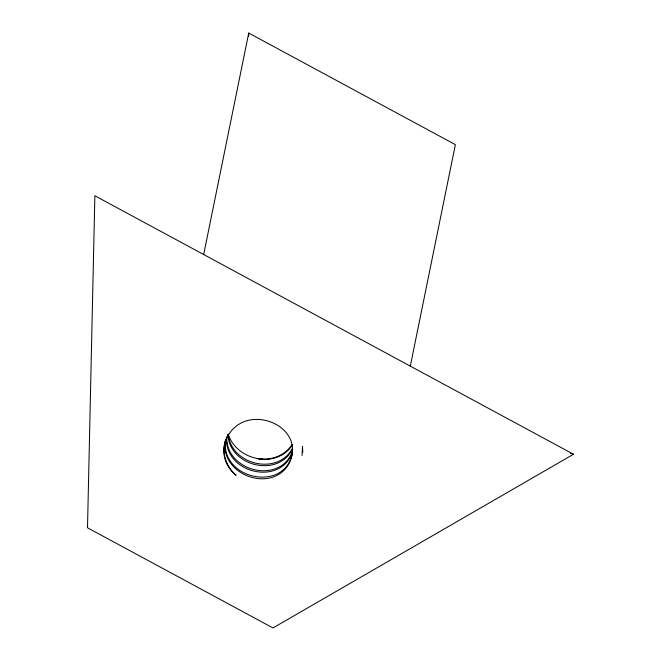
<?xml version="1.0" encoding="UTF-8"?>
<svg xmlns="http://www.w3.org/2000/svg" width="661" height="661" viewBox="0 0 661 661"><rect width="100%" height="100%" fill="white"/><g stroke="black" fill="none" stroke-linecap="round" stroke-linejoin="round"><path stroke-width="0.99" d="M248.66 36.132L248.726 33.05L455.371 144.652L410.299 366.169M226.029 439.144C221.088 451.802 225.905 466.707 236.109 475.317A34.19 31.356 11.5 0 1 228.037 435.682L228.334 434.244L228.822 434.459C249.247 401.615 308.613 427.436 288.411 464.675C270.498 493.866 219.13 473.962 225.5 440.358M302.027 455.503L302.507 446.382L302.812 452.347M203.662 254.576L248.726 33.05M292.443 452.967C285.048 492.602 221.832 479.746 225.384 441.441M292.542 451.827C281.28 486.009 226.359 473.929 226.434 439.375M292.493 451.455C280 484.86 225.698 471.508 226.773 437.086M226.31 438.293L228.334 434.244L228.293 435.268M292.319 444.96C285.527 456.354 270.993 461.155 258.319 458.808L262.714 459.106A34.19 31.356 11.5 0 0 292.162 444.547M292.088 449.844C277.281 478.077 229.251 465.815 227.938 434.608M292.088 448.91C277.273 475.771 231.474 464.79 228.417 434.955M573.492 454.256L272.985 627.95L87.508 527.784L94.862 195.763L573.492 454.256L570.534 453.339M262.714 459.106C247.834 458.486 233.234 449.15 228.392 434.74"/></g></svg>
